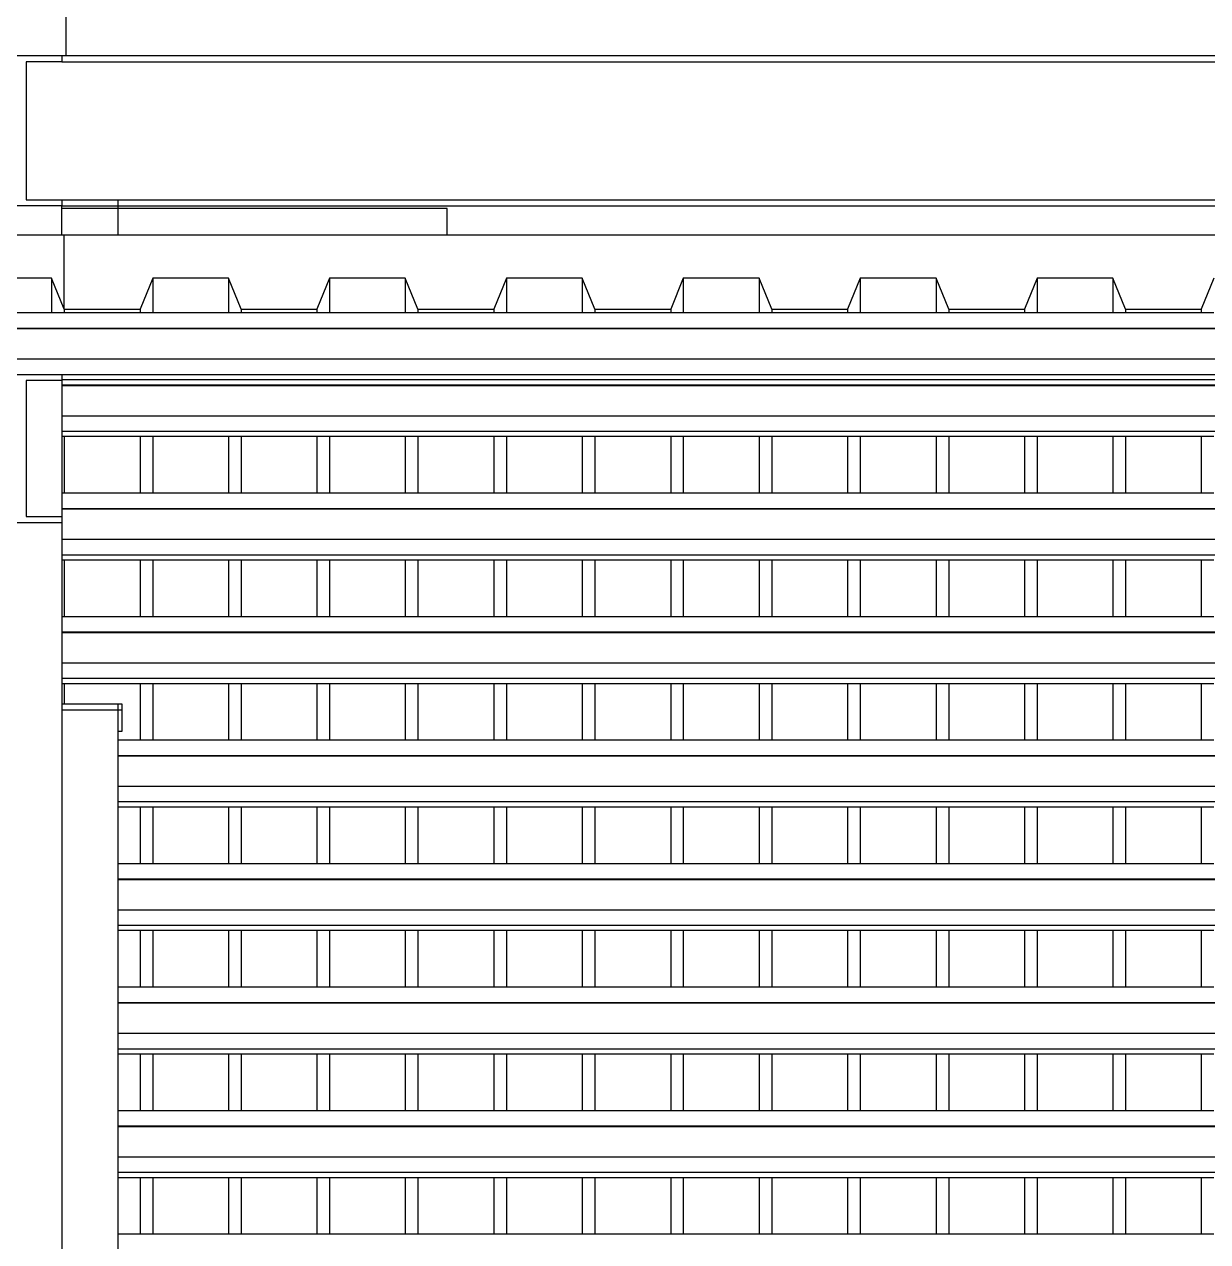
# Model space of a CAD drawing. Extents: x -92 to 92, y -11 to 21.
# Drawn here: x -32.215 to -30.325, y 16.104 to 18.048 of the extents above; entities that cross this region are included whole.
import ezdxf

# ---------------------------------------------------------------- set-up
doc = ezdxf.new("R2010")
doc.units = 0
doc.layers.get('0').update_dxf_attribs({"linetype": 'CONTINUOUS'})

msp = doc.modelspace()

# ---------------------------------------------------------------- linework, layer by layer
for p, q in [((-32.1487, 18.0984), (-32.1487, 17.9984)), ((-32.2687, 17.9984), (-32.1547, 17.9984)), ((-32.1547, 17.9886), (-32.2116, 17.9886)), ((-32.2116, 17.9886), (-32.2116, 17.7682)), ((-32.1547, 17.9984), (-32.1547, 17.9886)), ((-32.1547, 17.9984), (-32.1487, 17.9984)), ((-32.1547, 17.9886), (-28.5247, 17.9886)), ((-32.1487, 17.9984), (-28.5247, 17.9984)), ((-32.1547, 17.7584), (-32.2687, 17.7584)), ((-32.2116, 17.7682), (-32.1547, 17.7682)), ((-32.1547, 17.7682), (-32.1547, 17.7584)), ((-32.1547, 17.7682), (-32.0647, 17.7682)), ((-32.1547, 17.7541), (-32.1547, 17.7584)), ((-32.1547, 17.7584), (-32.0647, 17.7584)), ((-32.0647, 17.7541), (-32.1547, 17.7541)), ((-32.1547, 17.7119), (-32.1547, 17.7541)), ((-32.0647, 17.7682), (-28.5247, 17.7682)), ((-32.0647, 17.7584), (-32.0647, 17.7682)), ((-32.0647, 17.7584), (-28.5247, 17.7584)), ((-32.0647, 17.7541), (-32.0647, 17.7584)), ((-31.5397, 17.7541), (-32.0647, 17.7541)), ((-32.0647, 17.7119), (-32.0647, 17.7541)), ((-31.5397, 17.7119), (-31.5397, 17.7541)), ((-32.2747, 17.7119), (-32.1547, 17.7119)), ((-32.1547, 17.7119), (-32.151, 17.7119)), ((-32.151, 17.5935), (-32.151, 17.7119)), ((-32.151, 17.7119), (-32.0647, 17.7119)), ((-32.0647, 17.7119), (-31.5397, 17.7119)), ((-31.5397, 17.7119), (-29.5397, 17.7119)), ((-32.1712, 17.6428), (-32.2922, 17.6428)), ((-32.151, 17.5935), (-32.1712, 17.6428)), ((-32.1712, 17.6428), (-32.1712, 17.5879)), ((-32.0098, 17.6428), (-32.03, 17.5935)), ((-32.0098, 17.6428), (-32.0098, 17.5879)), ((-31.8888, 17.6428), (-32.0098, 17.6428)), ((-31.8888, 17.6428), (-31.8888, 17.5879)), ((-31.8686, 17.5935), (-31.8888, 17.6428)), ((-31.7274, 17.6428), (-31.7476, 17.5935)), ((-31.7274, 17.6428), (-31.7274, 17.5879)), ((-31.6064, 17.6428), (-31.7274, 17.6428)), ((-31.6064, 17.6428), (-31.6064, 17.5879)), ((-31.5862, 17.5935), (-31.6064, 17.6428)), ((-31.445, 17.6428), (-31.4652, 17.5935)), ((-31.445, 17.6428), (-31.445, 17.5879)), ((-31.3239, 17.6428), (-31.445, 17.6428)), ((-31.3239, 17.6428), (-31.3239, 17.5879)), ((-31.3038, 17.5935), (-31.3239, 17.6428)), ((-31.1626, 17.6428), (-31.1827, 17.5935)), ((-31.1626, 17.6428), (-31.1626, 17.5879)), ((-31.0415, 17.6428), (-31.1626, 17.6428)), ((-31.0415, 17.6428), (-31.0415, 17.5879)), ((-31.0214, 17.5935), (-31.0415, 17.6428)), ((-30.8802, 17.6428), (-30.9003, 17.5935)), ((-30.8802, 17.6428), (-30.8802, 17.5879)), ((-30.7591, 17.6428), (-30.8802, 17.6428)), ((-30.7591, 17.6428), (-30.7591, 17.5879)), ((-30.7389, 17.5935), (-30.7591, 17.6428)), ((-30.5977, 17.6428), (-30.6179, 17.5935)), ((-30.5977, 17.6428), (-30.5977, 17.5879)), ((-30.4767, 17.6428), (-30.5977, 17.6428)), ((-30.4767, 17.6428), (-30.4767, 17.5879)), ((-30.4565, 17.5935), (-30.4767, 17.6428)), ((-30.3153, 17.6428), (-30.3355, 17.5935)), ((-32.2922, 17.5879), (-32.1712, 17.5879)), ((-32.1712, 17.5879), (-32.151, 17.5879)), ((-32.151, 17.5935), (-32.151, 17.5879)), ((-32.151, 17.5935), (-32.03, 17.5935)), ((-32.151, 17.5879), (-32.03, 17.5879)), ((-32.03, 17.5935), (-32.03, 17.5879)), ((-32.03, 17.5879), (-32.0098, 17.5879)), ((-32.0098, 17.5879), (-31.8888, 17.5879)), ((-31.8888, 17.5879), (-31.8686, 17.5879)), ((-31.8686, 17.5935), (-31.8686, 17.5879)), ((-31.8686, 17.5935), (-31.7476, 17.5935)), ((-31.8686, 17.5879), (-31.7476, 17.5879)), ((-31.7476, 17.5935), (-31.7476, 17.5879)), ((-31.7476, 17.5879), (-31.7274, 17.5879)), ((-31.7274, 17.5879), (-31.6064, 17.5879)), ((-31.6064, 17.5879), (-31.5862, 17.5879)), ((-31.5862, 17.5935), (-31.5862, 17.5879)), ((-31.5862, 17.5935), (-31.4652, 17.5935)), ((-31.5862, 17.5879), (-31.4652, 17.5879)), ((-31.4652, 17.5935), (-31.4652, 17.5879)), ((-31.4652, 17.5879), (-31.445, 17.5879)), ((-31.445, 17.5879), (-31.3239, 17.5879)), ((-31.3239, 17.5879), (-31.3038, 17.5879)), ((-31.3038, 17.5935), (-31.3038, 17.5879)), ((-31.3038, 17.5935), (-31.1827, 17.5935)), ((-31.3038, 17.5879), (-31.1827, 17.5879)), ((-31.1827, 17.5935), (-31.1827, 17.5879)), ((-31.1827, 17.5879), (-31.1626, 17.5879)), ((-31.1626, 17.5879), (-31.0415, 17.5879)), ((-31.0415, 17.5879), (-31.0214, 17.5879)), ((-31.0214, 17.5935), (-31.0214, 17.5879)), ((-31.0214, 17.5935), (-30.9003, 17.5935)), ((-31.0214, 17.5879), (-30.9003, 17.5879)), ((-30.9003, 17.5935), (-30.9003, 17.5879)), ((-30.9003, 17.5879), (-30.8802, 17.5879)), ((-30.8802, 17.5879), (-30.7591, 17.5879)), ((-30.7591, 17.5879), (-30.7389, 17.5879)), ((-30.7389, 17.5935), (-30.7389, 17.5879)), ((-30.7389, 17.5935), (-30.6179, 17.5935)), ((-30.7389, 17.5879), (-30.6179, 17.5879)), ((-30.6179, 17.5935), (-30.6179, 17.5879)), ((-30.6179, 17.5879), (-30.5977, 17.5879)), ((-30.5977, 17.5879), (-30.4767, 17.5879)), ((-30.4767, 17.5879), (-30.4565, 17.5879)), ((-30.4565, 17.5935), (-30.4565, 17.5879)), ((-30.4565, 17.5935), (-30.3355, 17.5935)), ((-30.4565, 17.5879), (-30.3355, 17.5879)), ((-30.3355, 17.5935), (-30.3355, 17.5879)), ((-30.3355, 17.5879), (-30.3153, 17.5879)), ((-47.1487, 17.5632), (-29.151, 17.5632)), ((-47.1487, 17.5624), (-29.151, 17.5624)), ((-47.1487, 17.5139), (-29.151, 17.5139)), ((-32.2747, 17.4892), (-32.1547, 17.4892)), ((-32.1547, 17.4892), (-32.1547, 17.481)), ((-32.1547, 17.4892), (-29.151, 17.4892)), ((-32.1547, 17.4796), (-32.2116, 17.4796)), ((-32.2116, 17.4796), (-32.2116, 17.2622)), ((-32.1547, 17.481), (-29.151, 17.481)), ((-32.1547, 17.481), (-32.1547, 17.4796)), ((-32.1547, 17.4796), (-32.1547, 17.4725)), ((-32.1547, 17.4725), (-29.151, 17.4725)), ((-32.1547, 17.4725), (-32.1547, 17.4717)), ((-32.1547, 17.4717), (-29.151, 17.4717)), ((-32.1547, 17.4717), (-32.1547, 17.4232)), ((-32.1547, 17.4232), (-29.151, 17.4232)), ((-32.1547, 17.4232), (-32.1547, 17.3985)), ((-32.1547, 17.3985), (-29.151, 17.3985)), ((-32.1547, 17.3985), (-32.1547, 17.3903)), ((-32.1547, 17.3903), (-32.151, 17.3903)), ((-32.1547, 17.3903), (-32.1547, 17.2999)), ((-32.151, 17.3903), (-32.151, 17.2999)), ((-32.151, 17.3903), (-32.03, 17.3903)), ((-32.03, 17.3903), (-32.03, 17.2999)), ((-32.03, 17.3903), (-32.0098, 17.3903)), ((-32.0098, 17.3903), (-32.0098, 17.2999)), ((-32.0098, 17.3903), (-31.8888, 17.3903)), ((-31.8888, 17.3903), (-31.8888, 17.2999)), ((-31.8888, 17.3903), (-31.8686, 17.3903)), ((-31.8686, 17.3903), (-31.8686, 17.2999)), ((-31.8686, 17.3903), (-31.7476, 17.3903)), ((-31.7476, 17.3903), (-31.7476, 17.2999)), ((-31.7476, 17.3903), (-31.7274, 17.3903)), ((-31.7274, 17.3903), (-31.7274, 17.2999)), ((-31.7274, 17.3903), (-31.6064, 17.3903)), ((-31.6064, 17.3903), (-31.6064, 17.2999)), ((-31.6064, 17.3903), (-31.5862, 17.3903)), ((-31.5862, 17.3903), (-31.5862, 17.2999)), ((-31.5862, 17.3903), (-31.4652, 17.3903)), ((-31.4652, 17.3903), (-31.4652, 17.2999)), ((-31.4652, 17.3903), (-31.445, 17.3903)), ((-31.445, 17.3903), (-31.445, 17.2999)), ((-31.445, 17.3903), (-31.3239, 17.3903)), ((-31.3239, 17.3903), (-31.3239, 17.2999)), ((-31.3239, 17.3903), (-31.3038, 17.3903)), ((-31.3038, 17.3903), (-31.3038, 17.2999)), ((-31.3038, 17.3903), (-31.1827, 17.3903)), ((-31.1827, 17.3903), (-31.1827, 17.2999)), ((-31.1827, 17.3903), (-31.1626, 17.3903)), ((-31.1626, 17.3903), (-31.1626, 17.2999)), ((-31.1626, 17.3903), (-31.0415, 17.3903)), ((-31.0415, 17.3903), (-31.0415, 17.2999)), ((-31.0415, 17.3903), (-31.0214, 17.3903)), ((-31.0214, 17.3903), (-31.0214, 17.2999)), ((-31.0214, 17.3903), (-30.9003, 17.3903)), ((-30.9003, 17.3903), (-30.9003, 17.2999)), ((-30.9003, 17.3903), (-30.8802, 17.3903)), ((-30.8802, 17.3903), (-30.8802, 17.2999)), ((-30.8802, 17.3903), (-30.7591, 17.3903)), ((-30.7591, 17.3903), (-30.7591, 17.2999)), ((-30.7591, 17.3903), (-30.7389, 17.3903)), ((-30.7389, 17.3903), (-30.7389, 17.2999)), ((-30.7389, 17.3903), (-30.6179, 17.3903)), ((-30.6179, 17.3903), (-30.6179, 17.2999)), ((-30.6179, 17.3903), (-30.5977, 17.3903)), ((-30.5977, 17.3903), (-30.5977, 17.2999)), ((-30.5977, 17.3903), (-30.4767, 17.3903)), ((-30.4767, 17.3903), (-30.4767, 17.2999)), ((-30.4767, 17.3903), (-30.4565, 17.3903)), ((-30.4565, 17.3903), (-30.4565, 17.2999)), ((-30.4565, 17.3903), (-30.3355, 17.3903)), ((-30.3355, 17.3903), (-30.3355, 17.2999)), ((-30.3355, 17.3903), (-30.3153, 17.3903)), ((-32.1547, 17.2999), (-32.151, 17.2999)), ((-32.1547, 17.2999), (-32.1547, 17.2752)), ((-32.151, 17.2999), (-32.03, 17.2999)), ((-32.03, 17.2999), (-32.0098, 17.2999)), ((-32.0098, 17.2999), (-31.8888, 17.2999)), ((-31.8888, 17.2999), (-31.8686, 17.2999)), ((-31.8686, 17.2999), (-31.7476, 17.2999)), ((-31.7476, 17.2999), (-31.7274, 17.2999)), ((-31.7274, 17.2999), (-31.6064, 17.2999)), ((-31.6064, 17.2999), (-31.5862, 17.2999)), ((-31.5862, 17.2999), (-31.4652, 17.2999)), ((-31.4652, 17.2999), (-31.445, 17.2999)), ((-31.445, 17.2999), (-31.3239, 17.2999)), ((-31.3239, 17.2999), (-31.3038, 17.2999)), ((-31.3038, 17.2999), (-31.1827, 17.2999)), ((-31.1827, 17.2999), (-31.1626, 17.2999)), ((-31.1626, 17.2999), (-31.0415, 17.2999)), ((-31.0415, 17.2999), (-31.0214, 17.2999)), ((-31.0214, 17.2999), (-30.9003, 17.2999)), ((-30.9003, 17.2999), (-30.8802, 17.2999)), ((-30.8802, 17.2999), (-30.7591, 17.2999)), ((-30.7591, 17.2999), (-30.7389, 17.2999)), ((-30.7389, 17.2999), (-30.6179, 17.2999)), ((-30.6179, 17.2999), (-30.5977, 17.2999)), ((-30.5977, 17.2999), (-30.4767, 17.2999)), ((-30.4767, 17.2999), (-30.4565, 17.2999)), ((-30.4565, 17.2999), (-30.3355, 17.2999)), ((-30.3355, 17.2999), (-30.3153, 17.2999)), ((-32.1547, 17.2752), (-29.151, 17.2752)), ((-32.1547, 17.2752), (-32.1547, 17.2744)), ((-32.1547, 17.2744), (-29.151, 17.2744)), ((-32.1547, 17.2744), (-32.1547, 17.2622)), ((-32.2747, 17.2525), (-32.1547, 17.2525)), ((-32.2116, 17.2622), (-32.1547, 17.2622)), ((-32.1547, 17.2622), (-32.1547, 17.2525)), ((-32.1547, 17.2525), (-32.1547, 17.2259)), ((-32.1547, 17.2259), (-29.151, 17.2259)), ((-32.1547, 17.2259), (-32.1547, 17.2012)), ((-32.1547, 17.2012), (-29.151, 17.2012)), ((-32.1547, 17.2012), (-32.1547, 17.193)), ((-32.1547, 17.193), (-32.151, 17.193)), ((-32.1547, 17.193), (-32.1547, 17.1026)), ((-32.151, 17.193), (-32.151, 17.1026)), ((-32.151, 17.193), (-32.03, 17.193)), ((-32.03, 17.193), (-32.03, 17.1026)), ((-32.03, 17.193), (-32.0098, 17.193)), ((-32.0098, 17.193), (-32.0098, 17.1026)), ((-32.0098, 17.193), (-31.8888, 17.193)), ((-31.8888, 17.193), (-31.8888, 17.1026)), ((-31.8888, 17.193), (-31.8686, 17.193)), ((-31.8686, 17.193), (-31.8686, 17.1026)), ((-31.8686, 17.193), (-31.7476, 17.193)), ((-31.7476, 17.193), (-31.7476, 17.1026)), ((-31.7476, 17.193), (-31.7274, 17.193)), ((-31.7274, 17.193), (-31.7274, 17.1026)), ((-31.7274, 17.193), (-31.6064, 17.193)), ((-31.6064, 17.193), (-31.6064, 17.1026)), ((-31.6064, 17.193), (-31.5862, 17.193)), ((-31.5862, 17.193), (-31.5862, 17.1026)), ((-31.5862, 17.193), (-31.4652, 17.193)), ((-31.4652, 17.193), (-31.4652, 17.1026)), ((-31.4652, 17.193), (-31.445, 17.193)), ((-31.445, 17.193), (-31.445, 17.1026)), ((-31.445, 17.193), (-31.3239, 17.193)), ((-31.3239, 17.193), (-31.3239, 17.1026)), ((-31.3239, 17.193), (-31.3038, 17.193)), ((-31.3038, 17.193), (-31.3038, 17.1026)), ((-31.3038, 17.193), (-31.1827, 17.193)), ((-31.1827, 17.193), (-31.1827, 17.1026)), ((-31.1827, 17.193), (-31.1626, 17.193)), ((-31.1626, 17.193), (-31.1626, 17.1026)), ((-31.1626, 17.193), (-31.0415, 17.193)), ((-31.0415, 17.193), (-31.0415, 17.1026)), ((-31.0415, 17.193), (-31.0214, 17.193)), ((-31.0214, 17.193), (-31.0214, 17.1026)), ((-31.0214, 17.193), (-30.9003, 17.193)), ((-30.9003, 17.193), (-30.9003, 17.1026)), ((-30.9003, 17.193), (-30.8802, 17.193)), ((-30.8802, 17.193), (-30.8802, 17.1026)), ((-30.8802, 17.193), (-30.7591, 17.193)), ((-30.7591, 17.193), (-30.7591, 17.1026)), ((-30.7591, 17.193), (-30.7389, 17.193)), ((-30.7389, 17.193), (-30.7389, 17.1026)), ((-30.7389, 17.193), (-30.6179, 17.193)), ((-30.6179, 17.193), (-30.6179, 17.1026)), ((-30.6179, 17.193), (-30.5977, 17.193)), ((-30.5977, 17.193), (-30.5977, 17.1026)), ((-30.5977, 17.193), (-30.4767, 17.193)), ((-30.4767, 17.193), (-30.4767, 17.1026)), ((-30.4767, 17.193), (-30.4565, 17.193)), ((-30.4565, 17.193), (-30.4565, 17.1026)), ((-30.4565, 17.193), (-30.3355, 17.193)), ((-30.3355, 17.193), (-30.3355, 17.1026)), ((-30.3355, 17.193), (-30.3153, 17.193)), ((-32.1547, 17.1026), (-32.151, 17.1026)), ((-32.1547, 17.1026), (-32.1547, 17.0779)), ((-32.151, 17.1026), (-32.03, 17.1026)), ((-32.03, 17.1026), (-32.0098, 17.1026)), ((-32.0098, 17.1026), (-31.8888, 17.1026)), ((-31.8888, 17.1026), (-31.8686, 17.1026)), ((-31.8686, 17.1026), (-31.7476, 17.1026)), ((-31.7476, 17.1026), (-31.7274, 17.1026)), ((-31.7274, 17.1026), (-31.6064, 17.1026)), ((-31.6064, 17.1026), (-31.5862, 17.1026)), ((-31.5862, 17.1026), (-31.4652, 17.1026)), ((-31.4652, 17.1026), (-31.445, 17.1026)), ((-31.445, 17.1026), (-31.3239, 17.1026)), ((-31.3239, 17.1026), (-31.3038, 17.1026)), ((-31.3038, 17.1026), (-31.1827, 17.1026)), ((-31.1827, 17.1026), (-31.1626, 17.1026)), ((-31.1626, 17.1026), (-31.0415, 17.1026)), ((-31.0415, 17.1026), (-31.0214, 17.1026)), ((-31.0214, 17.1026), (-30.9003, 17.1026)), ((-30.9003, 17.1026), (-30.8802, 17.1026)), ((-30.8802, 17.1026), (-30.7591, 17.1026)), ((-30.7591, 17.1026), (-30.7389, 17.1026)), ((-30.7389, 17.1026), (-30.6179, 17.1026)), ((-30.6179, 17.1026), (-30.5977, 17.1026)), ((-30.5977, 17.1026), (-30.4767, 17.1026)), ((-30.4767, 17.1026), (-30.4565, 17.1026)), ((-30.4565, 17.1026), (-30.3355, 17.1026)), ((-30.3355, 17.1026), (-30.3153, 17.1026)), ((-32.1547, 17.0779), (-29.151, 17.0779)), ((-32.1547, 17.0779), (-32.1547, 17.0771)), ((-32.1547, 17.0771), (-29.151, 17.0771)), ((-32.1547, 17.0771), (-32.1547, 17.0286)), ((-32.1547, 17.0286), (-29.151, 17.0286)), ((-32.1547, 17.0286), (-32.1547, 17.0039)), ((-32.1547, 17.0039), (-29.151, 17.0039)), ((-32.1547, 17.0039), (-32.1547, 16.9957)), ((-32.1547, 16.9957), (-32.151, 16.9957)), ((-32.1547, 16.9957), (-32.1547, 16.9626)), ((-32.151, 16.9957), (-32.151, 16.9626)), ((-32.151, 16.9957), (-32.03, 16.9957)), ((-32.03, 16.9957), (-32.03, 16.9053)), ((-32.03, 16.9957), (-32.0098, 16.9957)), ((-32.0098, 16.9957), (-32.0098, 16.9053)), ((-32.0098, 16.9957), (-31.8888, 16.9957)), ((-31.8888, 16.9957), (-31.8888, 16.9053)), ((-31.8888, 16.9957), (-31.8686, 16.9957)), ((-31.8686, 16.9957), (-31.8686, 16.9053)), ((-31.8686, 16.9957), (-31.7476, 16.9957)), ((-31.7476, 16.9957), (-31.7476, 16.9053)), ((-31.7476, 16.9957), (-31.7274, 16.9957)), ((-31.7274, 16.9957), (-31.7274, 16.9053)), ((-31.7274, 16.9957), (-31.6064, 16.9957)), ((-31.6064, 16.9957), (-31.6064, 16.9053)), ((-31.6064, 16.9957), (-31.5862, 16.9957)), ((-31.5862, 16.9957), (-31.5862, 16.9053)), ((-31.5862, 16.9957), (-31.4652, 16.9957)), ((-31.4652, 16.9957), (-31.4652, 16.9053)), ((-31.4652, 16.9957), (-31.445, 16.9957)), ((-31.445, 16.9957), (-31.445, 16.9053)), ((-31.445, 16.9957), (-31.3239, 16.9957)), ((-31.3239, 16.9957), (-31.3239, 16.9053)), ((-31.3239, 16.9957), (-31.3038, 16.9957)), ((-31.3038, 16.9957), (-31.3038, 16.9053)), ((-31.3038, 16.9957), (-31.1827, 16.9957)), ((-31.1827, 16.9957), (-31.1827, 16.9053)), ((-31.1827, 16.9957), (-31.1626, 16.9957)), ((-31.1626, 16.9957), (-31.1626, 16.9053)), ((-31.1626, 16.9957), (-31.0415, 16.9957)), ((-31.0415, 16.9957), (-31.0415, 16.9053)), ((-31.0415, 16.9957), (-31.0214, 16.9957)), ((-31.0214, 16.9957), (-31.0214, 16.9053)), ((-31.0214, 16.9957), (-30.9003, 16.9957)), ((-30.9003, 16.9957), (-30.9003, 16.9053)), ((-30.9003, 16.9957), (-30.8802, 16.9957)), ((-30.8802, 16.9957), (-30.8802, 16.9053)), ((-30.8802, 16.9957), (-30.7591, 16.9957)), ((-30.7591, 16.9957), (-30.7591, 16.9053)), ((-30.7591, 16.9957), (-30.7389, 16.9957)), ((-30.7389, 16.9957), (-30.7389, 16.9053)), ((-30.7389, 16.9957), (-30.6179, 16.9957)), ((-30.6179, 16.9957), (-30.6179, 16.9053)), ((-30.6179, 16.9957), (-30.5977, 16.9957)), ((-30.5977, 16.9957), (-30.5977, 16.9053)), ((-30.5977, 16.9957), (-30.4767, 16.9957)), ((-30.4767, 16.9957), (-30.4767, 16.9053)), ((-30.4767, 16.9957), (-30.4565, 16.9957)), ((-30.4565, 16.9957), (-30.4565, 16.9053)), ((-30.4565, 16.9957), (-30.3355, 16.9957)), ((-30.3355, 16.9957), (-30.3355, 16.9053)), ((-30.3355, 16.9957), (-30.3153, 16.9957)), ((-32.151, 16.9626), (-32.1547, 16.9626)), ((-32.1547, 16.9626), (-32.1547, 16.9528)), ((-32.0647, 16.9626), (-32.151, 16.9626)), ((-32.0647, 16.9528), (-32.0647, 16.9626)), ((-32.0587, 16.9626), (-32.0647, 16.9626)), ((-32.0587, 16.9528), (-32.0587, 16.9626)), ((-32.0647, 16.9528), (-32.1547, 16.9528)), ((-32.1547, 16.9528), (-32.1547, 16.9527)), ((-32.1547, 16.9527), (-32.1547, 11.0141)), ((-32.0647, 16.9527), (-32.1547, 16.9527)), ((-32.0587, 16.9528), (-32.0647, 16.9528)), ((-32.0647, 16.9527), (-32.0647, 16.9528)), ((-32.0647, 16.9194), (-32.0647, 16.9527)), ((-32.0587, 16.9194), (-32.0587, 16.9528)), ((-32.0647, 16.9194), (-32.0587, 16.9194)), ((-32.0647, 16.9053), (-32.0647, 16.9194)), ((-32.0647, 16.9053), (-32.03, 16.9053)), ((-32.0647, 16.8806), (-32.0647, 16.9053)), ((-32.03, 16.9053), (-32.0098, 16.9053)), ((-32.0098, 16.9053), (-31.8888, 16.9053)), ((-31.8888, 16.9053), (-31.8686, 16.9053)), ((-31.8686, 16.9053), (-31.7476, 16.9053)), ((-31.7476, 16.9053), (-31.7274, 16.9053)), ((-31.7274, 16.9053), (-31.6064, 16.9053)), ((-31.6064, 16.9053), (-31.5862, 16.9053)), ((-31.5862, 16.9053), (-31.4652, 16.9053)), ((-31.4652, 16.9053), (-31.445, 16.9053)), ((-31.445, 16.9053), (-31.3239, 16.9053)), ((-31.3239, 16.9053), (-31.3038, 16.9053)), ((-31.3038, 16.9053), (-31.1827, 16.9053)), ((-31.1827, 16.9053), (-31.1626, 16.9053)), ((-31.1626, 16.9053), (-31.0415, 16.9053)), ((-31.0415, 16.9053), (-31.0214, 16.9053)), ((-31.0214, 16.9053), (-30.9003, 16.9053)), ((-30.9003, 16.9053), (-30.8802, 16.9053)), ((-30.8802, 16.9053), (-30.7591, 16.9053)), ((-30.7591, 16.9053), (-30.7389, 16.9053)), ((-30.7389, 16.9053), (-30.6179, 16.9053)), ((-30.6179, 16.9053), (-30.5977, 16.9053)), ((-30.5977, 16.9053), (-30.4767, 16.9053)), ((-30.4767, 16.9053), (-30.4565, 16.9053)), ((-30.4565, 16.9053), (-30.3355, 16.9053)), ((-30.3355, 16.9053), (-30.3153, 16.9053)), ((-32.0647, 16.8806), (-29.151, 16.8806)), ((-32.0647, 16.8798), (-32.0647, 16.8806)), ((-32.0647, 16.8798), (-29.151, 16.8798)), ((-32.0647, 16.8313), (-32.0647, 16.8798)), ((-32.0647, 16.8313), (-29.151, 16.8313)), ((-32.0647, 16.8067), (-32.0647, 16.8313)), ((-32.0647, 16.8067), (-29.151, 16.8067)), ((-32.0647, 16.7984), (-32.0647, 16.8067)), ((-32.0647, 16.7984), (-32.03, 16.7984)), ((-32.0647, 16.708), (-32.0647, 16.7984)), ((-32.03, 16.7984), (-32.03, 16.708)), ((-32.03, 16.7984), (-32.0098, 16.7984)), ((-32.0098, 16.7984), (-32.0098, 16.708)), ((-32.0098, 16.7984), (-31.8888, 16.7984)), ((-31.8888, 16.7984), (-31.8888, 16.708)), ((-31.8888, 16.7984), (-31.8686, 16.7984)), ((-31.8686, 16.7984), (-31.8686, 16.708)), ((-31.8686, 16.7984), (-31.7476, 16.7984)), ((-31.7476, 16.7984), (-31.7476, 16.708)), ((-31.7476, 16.7984), (-31.7274, 16.7984)), ((-31.7274, 16.7984), (-31.7274, 16.708)), ((-31.7274, 16.7984), (-31.6064, 16.7984)), ((-31.6064, 16.7984), (-31.6064, 16.708)), ((-31.6064, 16.7984), (-31.5862, 16.7984)), ((-31.5862, 16.7984), (-31.5862, 16.708)), ((-31.5862, 16.7984), (-31.4652, 16.7984)), ((-31.4652, 16.7984), (-31.4652, 16.708)), ((-31.4652, 16.7984), (-31.445, 16.7984)), ((-31.445, 16.7984), (-31.445, 16.708)), ((-31.445, 16.7984), (-31.3239, 16.7984)), ((-31.3239, 16.7984), (-31.3239, 16.708)), ((-31.3239, 16.7984), (-31.3038, 16.7984)), ((-31.3038, 16.7984), (-31.3038, 16.708)), ((-31.3038, 16.7984), (-31.1827, 16.7984)), ((-31.1827, 16.7984), (-31.1827, 16.708)), ((-31.1827, 16.7984), (-31.1626, 16.7984)), ((-31.1626, 16.7984), (-31.1626, 16.708)), ((-31.1626, 16.7984), (-31.0415, 16.7984)), ((-31.0415, 16.7984), (-31.0415, 16.708)), ((-31.0415, 16.7984), (-31.0214, 16.7984)), ((-31.0214, 16.7984), (-31.0214, 16.708)), ((-31.0214, 16.7984), (-30.9003, 16.7984)), ((-30.9003, 16.7984), (-30.9003, 16.708)), ((-30.9003, 16.7984), (-30.8802, 16.7984)), ((-30.8802, 16.7984), (-30.8802, 16.708)), ((-30.8802, 16.7984), (-30.7591, 16.7984)), ((-30.7591, 16.7984), (-30.7591, 16.708)), ((-30.7591, 16.7984), (-30.7389, 16.7984)), ((-30.7389, 16.7984), (-30.7389, 16.708)), ((-30.7389, 16.7984), (-30.6179, 16.7984)), ((-30.6179, 16.7984), (-30.6179, 16.708)), ((-30.6179, 16.7984), (-30.5977, 16.7984)), ((-30.5977, 16.7984), (-30.5977, 16.708)), ((-30.5977, 16.7984), (-30.4767, 16.7984)), ((-30.4767, 16.7984), (-30.4767, 16.708)), ((-30.4767, 16.7984), (-30.4565, 16.7984)), ((-30.4565, 16.7984), (-30.4565, 16.708)), ((-30.4565, 16.7984), (-30.3355, 16.7984)), ((-30.3355, 16.7984), (-30.3355, 16.708)), ((-30.3355, 16.7984), (-30.3153, 16.7984)), ((-32.0647, 16.708), (-32.03, 16.708)), ((-32.0647, 16.6834), (-32.0647, 16.708)), ((-32.03, 16.708), (-32.0098, 16.708)), ((-32.0098, 16.708), (-31.8888, 16.708)), ((-31.8888, 16.708), (-31.8686, 16.708)), ((-31.8686, 16.708), (-31.7476, 16.708)), ((-31.7476, 16.708), (-31.7274, 16.708)), ((-31.7274, 16.708), (-31.6064, 16.708)), ((-31.6064, 16.708), (-31.5862, 16.708)), ((-31.5862, 16.708), (-31.4652, 16.708)), ((-31.4652, 16.708), (-31.445, 16.708)), ((-31.445, 16.708), (-31.3239, 16.708)), ((-31.3239, 16.708), (-31.3038, 16.708)), ((-31.3038, 16.708), (-31.1827, 16.708)), ((-31.1827, 16.708), (-31.1626, 16.708)), ((-31.1626, 16.708), (-31.0415, 16.708)), ((-31.0415, 16.708), (-31.0214, 16.708)), ((-31.0214, 16.708), (-30.9003, 16.708)), ((-30.9003, 16.708), (-30.8802, 16.708)), ((-30.8802, 16.708), (-30.7591, 16.708)), ((-30.7591, 16.708), (-30.7389, 16.708)), ((-30.7389, 16.708), (-30.6179, 16.708)), ((-30.6179, 16.708), (-30.5977, 16.708)), ((-30.5977, 16.708), (-30.4767, 16.708)), ((-30.4767, 16.708), (-30.4565, 16.708)), ((-30.4565, 16.708), (-30.3355, 16.708)), ((-30.3355, 16.708), (-30.3153, 16.708)), ((-32.0647, 16.6834), (-29.151, 16.6834)), ((-32.0647, 16.6825), (-32.0647, 16.6834)), ((-32.0647, 16.6825), (-29.151, 16.6825)), ((-32.0647, 16.6341), (-32.0647, 16.6825)), ((-32.0647, 16.6341), (-29.151, 16.6341)), ((-32.0647, 16.6094), (-32.0647, 16.6341)), ((-32.0647, 16.6094), (-29.151, 16.6094)), ((-32.0647, 16.6012), (-32.0647, 16.6094)), ((-32.0647, 16.6012), (-32.03, 16.6012)), ((-32.0647, 16.5108), (-32.0647, 16.6012)), ((-32.03, 16.6012), (-32.03, 16.5108)), ((-32.03, 16.6012), (-32.0098, 16.6012)), ((-32.0098, 16.6012), (-32.0098, 16.5108)), ((-32.0098, 16.6012), (-31.8888, 16.6012)), ((-31.8888, 16.6012), (-31.8888, 16.5108)), ((-31.8888, 16.6012), (-31.8686, 16.6012)), ((-31.8686, 16.6012), (-31.8686, 16.5108)), ((-31.8686, 16.6012), (-31.7476, 16.6012)), ((-31.7476, 16.6012), (-31.7476, 16.5108)), ((-31.7476, 16.6012), (-31.7274, 16.6012)), ((-31.7274, 16.6012), (-31.7274, 16.5108)), ((-31.7274, 16.6012), (-31.6064, 16.6012)), ((-31.6064, 16.6012), (-31.6064, 16.5108)), ((-31.6064, 16.6012), (-31.5862, 16.6012)), ((-31.5862, 16.6012), (-31.5862, 16.5108)), ((-31.5862, 16.6012), (-31.4652, 16.6012)), ((-31.4652, 16.6012), (-31.4652, 16.5108)), ((-31.4652, 16.6012), (-31.445, 16.6012)), ((-31.445, 16.6012), (-31.445, 16.5108)), ((-31.445, 16.6012), (-31.3239, 16.6012)), ((-31.3239, 16.6012), (-31.3239, 16.5108)), ((-31.3239, 16.6012), (-31.3038, 16.6012)), ((-31.3038, 16.6012), (-31.3038, 16.5108)), ((-31.3038, 16.6012), (-31.1827, 16.6012)), ((-31.1827, 16.6012), (-31.1827, 16.5108)), ((-31.1827, 16.6012), (-31.1626, 16.6012)), ((-31.1626, 16.6012), (-31.1626, 16.5108)), ((-31.1626, 16.6012), (-31.0415, 16.6012)), ((-31.0415, 16.6012), (-31.0415, 16.5108)), ((-31.0415, 16.6012), (-31.0214, 16.6012)), ((-31.0214, 16.6012), (-31.0214, 16.5108)), ((-31.0214, 16.6012), (-30.9003, 16.6012)), ((-30.9003, 16.6012), (-30.9003, 16.5108)), ((-30.9003, 16.6012), (-30.8802, 16.6012)), ((-30.8802, 16.6012), (-30.8802, 16.5108)), ((-30.8802, 16.6012), (-30.7591, 16.6012)), ((-30.7591, 16.6012), (-30.7591, 16.5108)), ((-30.7591, 16.6012), (-30.7389, 16.6012)), ((-30.7389, 16.6012), (-30.7389, 16.5108)), ((-30.7389, 16.6012), (-30.6179, 16.6012)), ((-30.6179, 16.6012), (-30.6179, 16.5108)), ((-30.6179, 16.6012), (-30.5977, 16.6012)), ((-30.5977, 16.6012), (-30.5977, 16.5108)), ((-30.5977, 16.6012), (-30.4767, 16.6012)), ((-30.4767, 16.6012), (-30.4767, 16.5108)), ((-30.4767, 16.6012), (-30.4565, 16.6012)), ((-30.4565, 16.6012), (-30.4565, 16.5108)), ((-30.4565, 16.6012), (-30.3355, 16.6012)), ((-30.3355, 16.6012), (-30.3355, 16.5108)), ((-30.3355, 16.6012), (-30.3153, 16.6012)), ((-32.0647, 16.5108), (-32.03, 16.5108)), ((-32.0647, 16.4861), (-32.0647, 16.5108)), ((-32.03, 16.5108), (-32.0098, 16.5108)), ((-32.0098, 16.5108), (-31.8888, 16.5108)), ((-31.8888, 16.5108), (-31.8686, 16.5108)), ((-31.8686, 16.5108), (-31.7476, 16.5108)), ((-31.7476, 16.5108), (-31.7274, 16.5108)), ((-31.7274, 16.5108), (-31.6064, 16.5108)), ((-31.6064, 16.5108), (-31.5862, 16.5108)), ((-31.5862, 16.5108), (-31.4652, 16.5108)), ((-31.4652, 16.5108), (-31.445, 16.5108)), ((-31.445, 16.5108), (-31.3239, 16.5108)), ((-31.3239, 16.5108), (-31.3038, 16.5108)), ((-31.3038, 16.5108), (-31.1827, 16.5108)), ((-31.1827, 16.5108), (-31.1626, 16.5108)), ((-31.1626, 16.5108), (-31.0415, 16.5108)), ((-31.0415, 16.5108), (-31.0214, 16.5108)), ((-31.0214, 16.5108), (-30.9003, 16.5108)), ((-30.9003, 16.5108), (-30.8802, 16.5108)), ((-30.8802, 16.5108), (-30.7591, 16.5108)), ((-30.7591, 16.5108), (-30.7389, 16.5108)), ((-30.7389, 16.5108), (-30.6179, 16.5108)), ((-30.6179, 16.5108), (-30.5977, 16.5108)), ((-30.5977, 16.5108), (-30.4767, 16.5108)), ((-30.4767, 16.5108), (-30.4565, 16.5108)), ((-30.4565, 16.5108), (-30.3355, 16.5108)), ((-30.3355, 16.5108), (-30.3153, 16.5108)), ((-32.0647, 16.4861), (-29.151, 16.4861)), ((-32.0647, 16.4853), (-32.0647, 16.4861)), ((-32.0647, 16.4853), (-29.151, 16.4853)), ((-32.0647, 16.4368), (-32.0647, 16.4853)), ((-32.0647, 16.4368), (-29.151, 16.4368)), ((-32.0647, 16.4121), (-32.0647, 16.4368)), ((-32.0647, 16.4121), (-29.151, 16.4121)), ((-32.0647, 16.4039), (-32.0647, 16.4121)), ((-32.0647, 16.4039), (-32.03, 16.4039)), ((-32.0647, 16.3135), (-32.0647, 16.4039)), ((-32.03, 16.4039), (-32.03, 16.3135)), ((-32.03, 16.4039), (-32.0098, 16.4039)), ((-32.0098, 16.4039), (-32.0098, 16.3135)), ((-32.0098, 16.4039), (-31.8888, 16.4039)), ((-31.8888, 16.4039), (-31.8888, 16.3135)), ((-31.8888, 16.4039), (-31.8686, 16.4039)), ((-31.8686, 16.4039), (-31.8686, 16.3135)), ((-31.8686, 16.4039), (-31.7476, 16.4039)), ((-31.7476, 16.4039), (-31.7476, 16.3135)), ((-31.7476, 16.4039), (-31.7274, 16.4039)), ((-31.7274, 16.4039), (-31.7274, 16.3135)), ((-31.7274, 16.4039), (-31.6064, 16.4039)), ((-31.6064, 16.4039), (-31.6064, 16.3135)), ((-31.6064, 16.4039), (-31.5862, 16.4039)), ((-31.5862, 16.4039), (-31.5862, 16.3135)), ((-31.5862, 16.4039), (-31.4652, 16.4039)), ((-31.4652, 16.4039), (-31.4652, 16.3135)), ((-31.4652, 16.4039), (-31.445, 16.4039)), ((-31.445, 16.4039), (-31.445, 16.3135)), ((-31.445, 16.4039), (-31.3239, 16.4039)), ((-31.3239, 16.4039), (-31.3239, 16.3135)), ((-31.3239, 16.4039), (-31.3038, 16.4039)), ((-31.3038, 16.4039), (-31.3038, 16.3135)), ((-31.3038, 16.4039), (-31.1827, 16.4039)), ((-31.1827, 16.4039), (-31.1827, 16.3135)), ((-31.1827, 16.4039), (-31.1626, 16.4039)), ((-31.1626, 16.4039), (-31.1626, 16.3135)), ((-31.1626, 16.4039), (-31.0415, 16.4039)), ((-31.0415, 16.4039), (-31.0415, 16.3135)), ((-31.0415, 16.4039), (-31.0214, 16.4039)), ((-31.0214, 16.4039), (-31.0214, 16.3135)), ((-31.0214, 16.4039), (-30.9003, 16.4039)), ((-30.9003, 16.4039), (-30.9003, 16.3135)), ((-30.9003, 16.4039), (-30.8802, 16.4039)), ((-30.8802, 16.4039), (-30.8802, 16.3135)), ((-30.8802, 16.4039), (-30.7591, 16.4039)), ((-30.7591, 16.4039), (-30.7591, 16.3135)), ((-30.7591, 16.4039), (-30.7389, 16.4039)), ((-30.7389, 16.4039), (-30.7389, 16.3135)), ((-30.7389, 16.4039), (-30.6179, 16.4039)), ((-30.6179, 16.4039), (-30.6179, 16.3135)), ((-30.6179, 16.4039), (-30.5977, 16.4039)), ((-30.5977, 16.4039), (-30.5977, 16.3135)), ((-30.5977, 16.4039), (-30.4767, 16.4039)), ((-30.4767, 16.4039), (-30.4767, 16.3135)), ((-30.4767, 16.4039), (-30.4565, 16.4039)), ((-30.4565, 16.4039), (-30.4565, 16.3135)), ((-30.4565, 16.4039), (-30.3355, 16.4039)), ((-30.3355, 16.4039), (-30.3355, 16.3135)), ((-30.3355, 16.4039), (-30.3153, 16.4039)), ((-32.0647, 16.3135), (-32.03, 16.3135)), ((-32.0647, 16.2888), (-32.0647, 16.3135)), ((-32.03, 16.3135), (-32.0098, 16.3135)), ((-32.0098, 16.3135), (-31.8888, 16.3135)), ((-31.8888, 16.3135), (-31.8686, 16.3135)), ((-31.8686, 16.3135), (-31.7476, 16.3135)), ((-31.7476, 16.3135), (-31.7274, 16.3135)), ((-31.7274, 16.3135), (-31.6064, 16.3135)), ((-31.6064, 16.3135), (-31.5862, 16.3135)), ((-31.5862, 16.3135), (-31.4652, 16.3135)), ((-31.4652, 16.3135), (-31.445, 16.3135)), ((-31.445, 16.3135), (-31.3239, 16.3135)), ((-31.3239, 16.3135), (-31.3038, 16.3135)), ((-31.3038, 16.3135), (-31.1827, 16.3135)), ((-31.1827, 16.3135), (-31.1626, 16.3135)), ((-31.1626, 16.3135), (-31.0415, 16.3135)), ((-31.0415, 16.3135), (-31.0214, 16.3135)), ((-31.0214, 16.3135), (-30.9003, 16.3135)), ((-30.9003, 16.3135), (-30.8802, 16.3135)), ((-30.8802, 16.3135), (-30.7591, 16.3135)), ((-30.7591, 16.3135), (-30.7389, 16.3135)), ((-30.7389, 16.3135), (-30.6179, 16.3135)), ((-30.6179, 16.3135), (-30.5977, 16.3135)), ((-30.5977, 16.3135), (-30.4767, 16.3135)), ((-30.4767, 16.3135), (-30.4565, 16.3135)), ((-30.4565, 16.3135), (-30.3355, 16.3135)), ((-30.3355, 16.3135), (-30.3153, 16.3135)), ((-32.0647, 16.2888), (-29.151, 16.2888)), ((-32.0647, 16.288), (-32.0647, 16.2888)), ((-32.0647, 16.288), (-29.151, 16.288)), ((-32.0647, 16.2395), (-32.0647, 16.288)), ((-32.0647, 16.2395), (-29.151, 16.2395)), ((-32.0647, 16.2148), (-32.0647, 16.2395)), ((-32.0647, 16.2148), (-29.151, 16.2148)), ((-32.0647, 16.2066), (-32.0647, 16.2148)), ((-32.0647, 16.2066), (-32.03, 16.2066)), ((-32.0647, 16.1162), (-32.0647, 16.2066)), ((-32.03, 16.2066), (-32.03, 16.1162)), ((-32.03, 16.2066), (-32.0098, 16.2066)), ((-32.0098, 16.2066), (-32.0098, 16.1162)), ((-32.0098, 16.2066), (-31.8888, 16.2066)), ((-31.8888, 16.2066), (-31.8888, 16.1162)), ((-31.8888, 16.2066), (-31.8686, 16.2066)), ((-31.8686, 16.2066), (-31.8686, 16.1162)), ((-31.8686, 16.2066), (-31.7476, 16.2066)), ((-31.7476, 16.2066), (-31.7476, 16.1162)), ((-31.7476, 16.2066), (-31.7274, 16.2066)), ((-31.7274, 16.2066), (-31.7274, 16.1162)), ((-31.7274, 16.2066), (-31.6064, 16.2066)), ((-31.6064, 16.2066), (-31.6064, 16.1162)), ((-31.6064, 16.2066), (-31.5862, 16.2066)), ((-31.5862, 16.2066), (-31.5862, 16.1162)), ((-31.5862, 16.2066), (-31.4652, 16.2066)), ((-31.4652, 16.2066), (-31.4652, 16.1162)), ((-31.4652, 16.2066), (-31.445, 16.2066)), ((-31.445, 16.2066), (-31.445, 16.1162)), ((-31.445, 16.2066), (-31.3239, 16.2066)), ((-31.3239, 16.2066), (-31.3239, 16.1162)), ((-31.3239, 16.2066), (-31.3038, 16.2066)), ((-31.3038, 16.2066), (-31.3038, 16.1162)), ((-31.3038, 16.2066), (-31.1827, 16.2066)), ((-31.1827, 16.2066), (-31.1827, 16.1162)), ((-31.1827, 16.2066), (-31.1626, 16.2066)), ((-31.1626, 16.2066), (-31.1626, 16.1162)), ((-31.1626, 16.2066), (-31.0415, 16.2066)), ((-31.0415, 16.2066), (-31.0415, 16.1162)), ((-31.0415, 16.2066), (-31.0214, 16.2066)), ((-31.0214, 16.2066), (-31.0214, 16.1162)), ((-31.0214, 16.2066), (-30.9003, 16.2066)), ((-30.9003, 16.2066), (-30.9003, 16.1162)), ((-30.9003, 16.2066), (-30.8802, 16.2066)), ((-30.8802, 16.2066), (-30.8802, 16.1162)), ((-30.8802, 16.2066), (-30.7591, 16.2066)), ((-30.7591, 16.2066), (-30.7591, 16.1162)), ((-30.7591, 16.2066), (-30.7389, 16.2066)), ((-30.7389, 16.2066), (-30.7389, 16.1162)), ((-30.7389, 16.2066), (-30.6179, 16.2066)), ((-30.6179, 16.2066), (-30.6179, 16.1162)), ((-30.6179, 16.2066), (-30.5977, 16.2066)), ((-30.5977, 16.2066), (-30.5977, 16.1162)), ((-30.5977, 16.2066), (-30.4767, 16.2066)), ((-30.4767, 16.2066), (-30.4767, 16.1162)), ((-30.4767, 16.2066), (-30.4565, 16.2066)), ((-30.4565, 16.2066), (-30.4565, 16.1162)), ((-30.4565, 16.2066), (-30.3355, 16.2066)), ((-30.3355, 16.2066), (-30.3355, 16.1162)), ((-30.3355, 16.2066), (-30.3153, 16.2066)), ((-32.0647, 16.1162), (-32.03, 16.1162)), ((-32.0647, 16.0915), (-32.0647, 16.1162)), ((-32.03, 16.1162), (-32.0098, 16.1162)), ((-32.0098, 16.1162), (-31.8888, 16.1162)), ((-31.8888, 16.1162), (-31.8686, 16.1162)), ((-31.8686, 16.1162), (-31.7476, 16.1162)), ((-31.7476, 16.1162), (-31.7274, 16.1162)), ((-31.7274, 16.1162), (-31.6064, 16.1162)), ((-31.6064, 16.1162), (-31.5862, 16.1162)), ((-31.5862, 16.1162), (-31.4652, 16.1162)), ((-31.4652, 16.1162), (-31.445, 16.1162)), ((-31.445, 16.1162), (-31.3239, 16.1162)), ((-31.3239, 16.1162), (-31.3038, 16.1162)), ((-31.3038, 16.1162), (-31.1827, 16.1162)), ((-31.1827, 16.1162), (-31.1626, 16.1162)), ((-31.1626, 16.1162), (-31.0415, 16.1162)), ((-31.0415, 16.1162), (-31.0214, 16.1162)), ((-31.0214, 16.1162), (-30.9003, 16.1162)), ((-30.9003, 16.1162), (-30.8802, 16.1162)), ((-30.8802, 16.1162), (-30.7591, 16.1162)), ((-30.7591, 16.1162), (-30.7389, 16.1162)), ((-30.7389, 16.1162), (-30.6179, 16.1162)), ((-30.6179, 16.1162), (-30.5977, 16.1162)), ((-30.5977, 16.1162), (-30.4767, 16.1162)), ((-30.4767, 16.1162), (-30.4565, 16.1162)), ((-30.4565, 16.1162), (-30.3355, 16.1162)), ((-30.3355, 16.1162), (-30.3153, 16.1162))]:
    msp.add_line(p, q)

doc.saveas('drawing.dxf')
